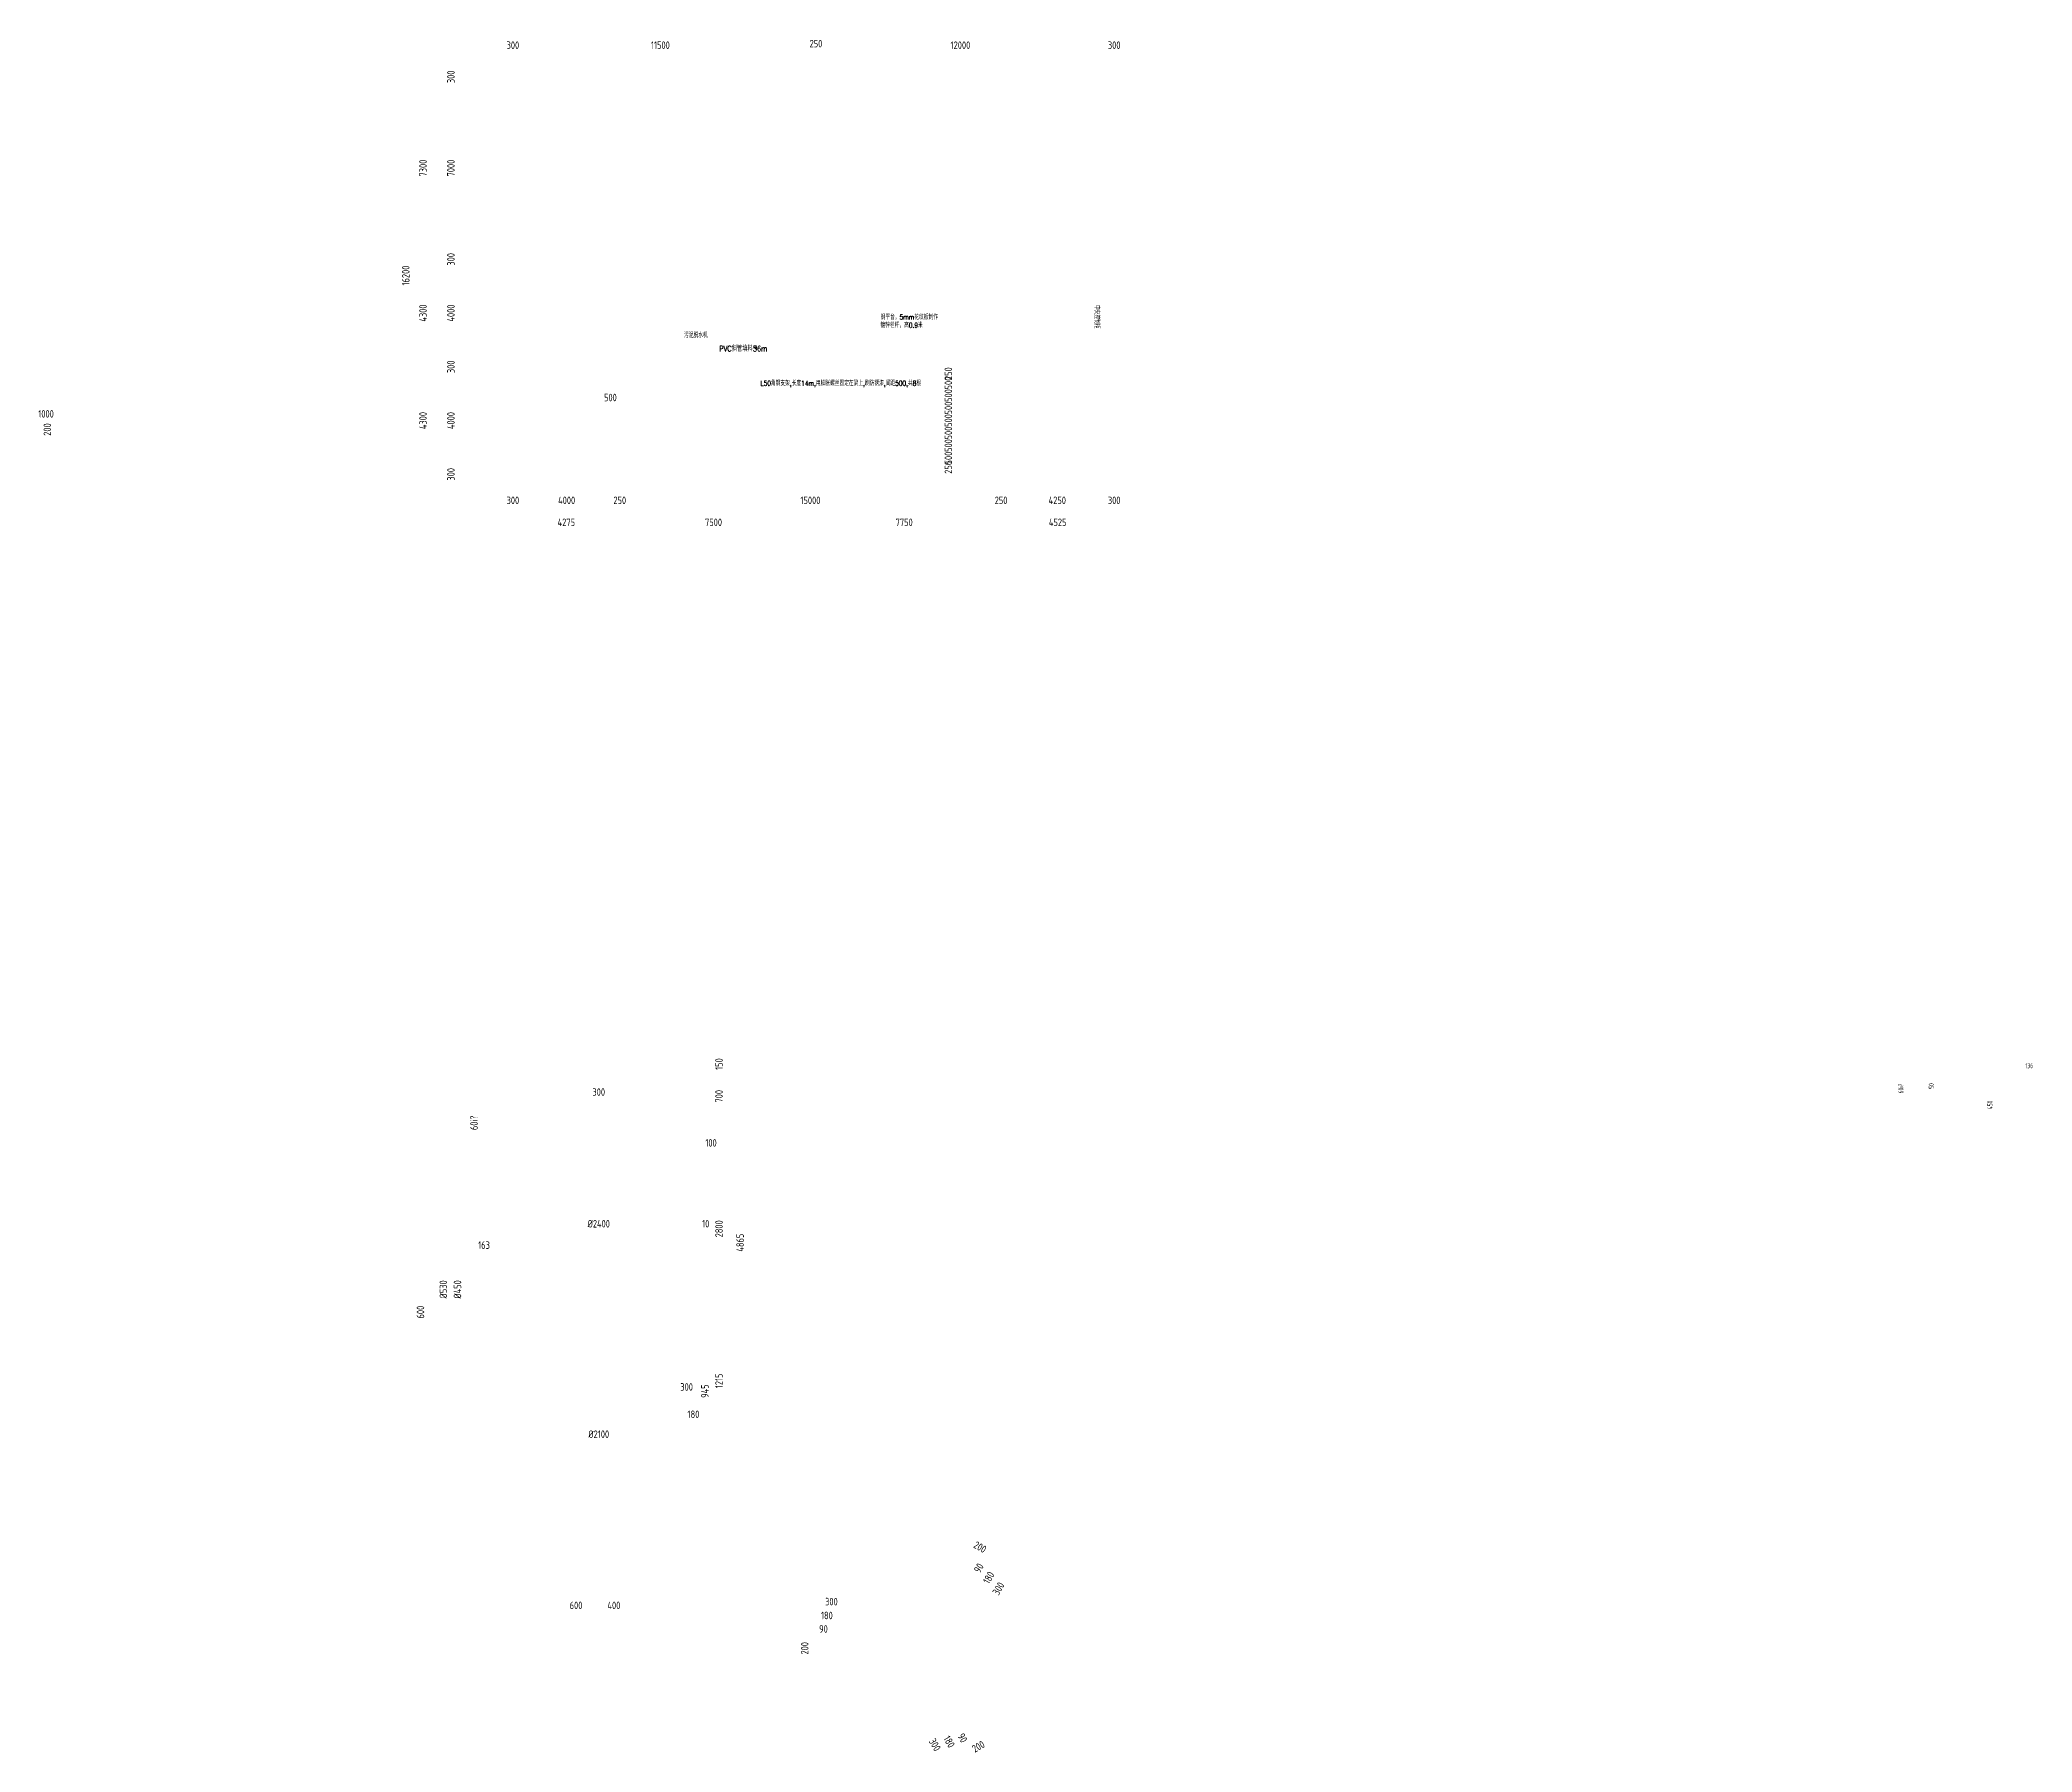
# Model space of a CAD drawing. Extents: x 838828 to 1489448, y 610351 to 848160.
# Drawn here: x 1247141 to 1326828, y 765007 to 833504 of the extents above; entities that cross this region are included whole.
import ezdxf

# ---------------------------------------------------------------- set-up
doc = ezdxf.new("R2010")
doc.units = 0
doc.header["$LTSCALE"] = 1000
doc.header["$MEASUREMENT"] = 0
for name, color, linetype, lineweight in [('HATCH', 8, 'CONTINUOUS', 13), ('图层1', 7, 'CONTINUOUS', 13), ('标注', 8, 'CONTINUOUS', 13)]:
    doc.layers.add(name, color=color, linetype=linetype, lineweight=lineweight)
doc.styles.add('BZ', font='simplex.shx', dxfattribs={"width": 0.8, "bigfont": 'hztxt.shx'})
doc.styles.add('TSSD_DIMENSION', font='tssdeng.shx', dxfattribs={"width": 0.7, "bigfont": 'tssdchn.shx'})

msp = doc.modelspace()

# ---------------------------------------------------------------- texts
at = {"layer": 'HATCH', "color": 7, "ltscale": 0.001, "attachment_point": 5, "style": 'TSSD_DIMENSION'}
for s, insert, char_height, rotation in [('\\A1;250', (1283481, 820150), 300, 90), ('\\A1;500', (1283481, 819775), 300, 90), ('\\A1;500', (1283481, 819275), 300, 90), ('\\A1;500', (1283481, 818775), 300, 90), ('\\A1;500', (1283481, 818275), 300, 90), ('\\A1;500', (1283481, 817775), 300, 90), ('\\A1;500', (1283481, 817275), 300, 90), ('\\A1;500', (1283481, 816775), 300, 90), ('\\A1;250', (1283481, 816400), 300, 90), ('\\A1;150', (1274306, 792533), 300, 90), ('\\A1;700', (1274306, 791245), 300, 90), ('\\A1;60¡?', (1321581, 791554), 200, 90), ('\\A1;50', (1322793, 791654), 200, 90), ('\\A1;450', (1325139, 790897), 200, 90), ('\\A1;60¡?', (1264508, 790185), 300, 90), ('\\A1;2800', (1274306, 785942), 300, 90), ('\\A1;4865', (1275150, 785389), 300, 90), ('\\A1;%%C530', (1263278, 783518), 300, 90), ('\\A1;%%C450', (1263846, 783518), 300, 90), ('\\A1;600', (1262366, 782609), 300, 90), ('\\A1;945', (1273741, 779450), 300, 90), ('\\A1;1215', (1274306, 779859), 300, 90), ('\\A1;200', (1284746, 773211), 300, 330), ('\\A1;90', (1284695, 772373), 300, 60), ('\\A1;180', (1285092, 771987), 300, 60), ('\\A1;300', (1285483, 771551), 300, 60), ('\\A1;200', (1277734, 769162), 300, 90), ('\\A1;300', (1282940, 765305), 300, 300), ('\\A1;180', (1283513, 765426), 300, 300), ('\\A1;90', (1284046, 765576), 300, 300), ('\\A1;200', (1284677, 765232), 300, 30)]:
    msp.add_mtext(s, dxfattribs=dict(at, insert=insert, char_height=char_height, rotation=rotation))
for s, insert, char_height in [('\\A1;500', (1269962, 819196), 300), ('\\A1;136', (1326712, 792466), 200), ('\\A1;300', (1269496, 791412), 300), ('\\A1;100', (1273987, 789380), 300), ('\\A1;%%C2400', (1269496, 786144), 300), ('\\A1;10', (1273775, 786144), 300), ('\\A1;163', (1264909, 785289), 300), ('\\A1;300', (1273011, 779617), 300), ('\\A1;180', (1273284, 778524), 300), ('\\A1;%%C2100', (1269496, 777727), 300), ('\\A1;600', (1268587, 770877), 300), ('\\A1;400', (1270102, 770877), 300), ('\\A1;180', (1278621, 770474), 300), ('\\A1;300', (1278802, 771030), 300), ('\\A1;90', (1278484, 769937), 300)]:
    msp.add_mtext(s, dxfattribs=dict(at, insert=insert, char_height=char_height))
at = {"layer": '图层1', "style": 'BZ', "width": 0.7}
for s, p in [('钢平台，5mm花纹板制作', (1280773, 822315)), ('污泥脱水机', (1272908, 821593)), ('镀锌栏杆，高0.9米', (1280764, 821990)), ('L50角钢支架,长度14m,用膨胀螺丝固定在梁上,刷防锈漆,间距500,共8根', (1275966, 819668))]:
    msp.add_text(s, height=200, dxfattribs=at).set_placement(p)
msp.add_text('中央控制柜', height=200, rotation=270, dxfattribs=at).set_placement((1289321, 822901))
at = {"layer": '标注', "style": 'BZ', "width": 0.7}
for s, height, p in [('PVC斜管填料56m', 225, (1274316, 821042)), ('3', 112, (1275737, 821148))]:
    msp.add_text(s, height=height, dxfattribs=at).set_placement(p)
at = {"layer": '标注', "color": 7, "ltscale": 0.001, "char_height": 300, "attachment_point": 5, "style": 'TSSD_DIMENSION'}
for s, insert in [('\\A1;300', (1266062, 833291)), ('\\A1;11500', (1271962, 833291)), ('\\A1;250', (1278183, 833354)), ('\\A1;12000', (1283962, 833291)), ('\\A1;300', (1290112, 833291)), ('\\A1;1000', (1247390, 818544)), ('\\A1;300', (1266062, 815084)), ('\\A1;4000', (1268212, 815084)), ('\\A1;250', (1270337, 815084)), ('\\A1;15000', (1277962, 815084)), ('\\A1;250', (1285587, 815084)), ('\\A1;4250', (1287837, 815084)), ('\\A1;300', (1290112, 815084)), ('\\A1;4275', (1268200, 814205)), ('\\A1;7500', (1274087, 814205)), ('\\A1;7750', (1281712, 814205)), ('\\A1;4525', (1287850, 814205))]:
    msp.add_mtext(s, dxfattribs=dict(at, insert=insert))
at = {"layer": '标注', "color": 7, "ltscale": 0.001, "char_height": 300, "attachment_point": 5, "rotation": 90, "style": 'TSSD_DIMENSION'}
for s, insert in [('\\A1;300', (1263582, 832025)), ('\\A1;7300', (1262466, 828375)), ('\\A1;7000', (1263582, 828375)), ('\\A1;300', (1263582, 824725)), ('\\A1;16200', (1261778, 824075)), ('\\A1;4300', (1262466, 822575)), ('\\A1;4000', (1263582, 822575)), ('\\A1;300', (1263582, 820425)), ('\\A1;4300', (1262466, 818275)), ('\\A1;4000', (1263582, 818275)), ('\\A1;200', (1247441, 817916)), ('\\A1;300', (1263582, 816125))]:
    msp.add_mtext(s, dxfattribs=dict(at, insert=insert))

doc.saveas('drawing.dxf')
